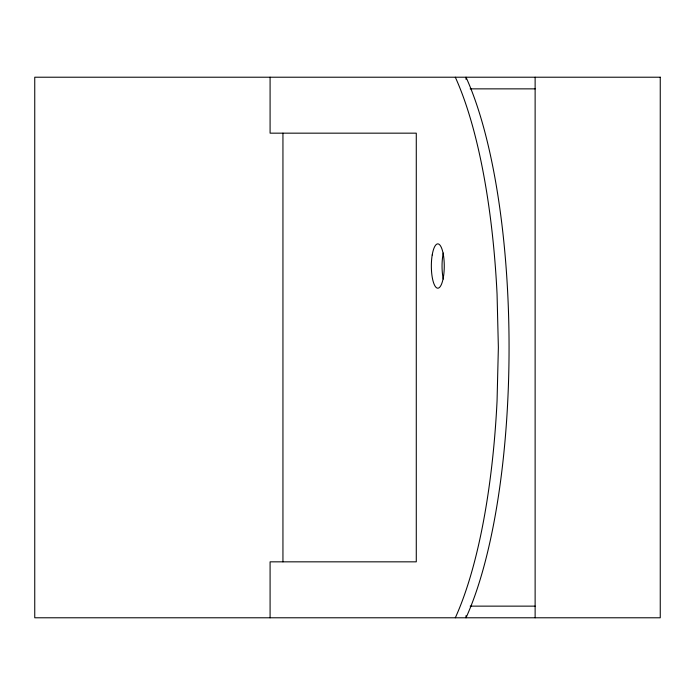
<?xml version="1.0" encoding="UTF-8"?>
<svg xmlns="http://www.w3.org/2000/svg" width="695" height="695" viewBox="0 0 695 695"><rect width="100%" height="100%" fill="white"/><g stroke="black" fill="none" stroke-linecap="round" stroke-linejoin="round"><path stroke-width="1.04" d="M470.194 88.864L535.124 88.864M470.194 606.136L535.124 606.136M535.124 77.215L535.124 617.786M466.006 79.334L466.006 77.215A321.22 93.669 -90 0 1 466.006 617.786L466.006 615.666M282.943 133.162L282.943 561.838M270.086 77.215L270.086 133.162L416.279 133.162L416.279 561.838L270.086 561.838L270.086 617.786M455.312 77.215A321.22 93.669 90 0 1 497.064 294.211L498.367 347.5L497.064 400.789A321.22 93.669 90 0 1 455.312 617.786M443.28 279.06A22.144 6.455 90 0 1 443.28 253.023M660.25 77.215L34.75 77.215L34.75 617.786L660.25 617.786L660.25 77.215M432.212 254.969A22.144 6.455 90 0 0 437.807 288.19A22.144 6.455 90 0 0 443.401 254.969A22.144 6.455 90 0 0 432.212 254.969"/></g></svg>
